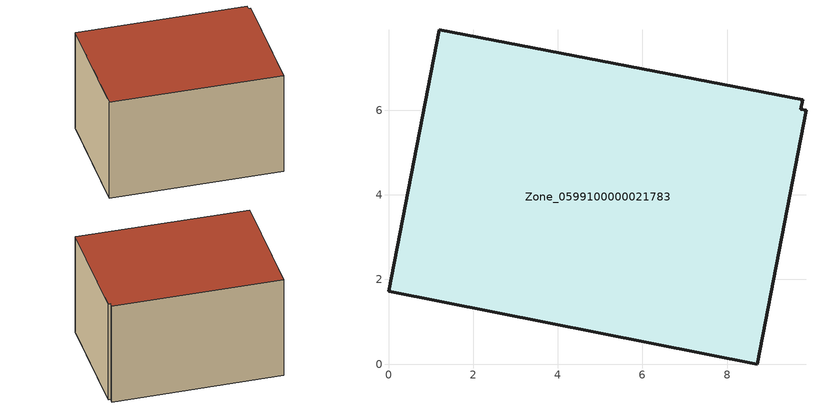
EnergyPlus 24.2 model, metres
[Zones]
Zone_0599100000021783
 floor ground (C_G): 9.79,6.24 9.74,6.02 9.87,6 8.71,0 0,1.72 1.2,7.9 z0
 wall outside (C_F): 9.79,6.24 1.2,7.9 0,1.72 8.71,0 9.87,6 9.74,6.02 9.79,6.24 z0:5.69
 roof outside (C_R): 9.74,6.02 9.79,6.24 1.2,7.9 0,1.72 8.71,0 9.87,6 z5.69
[BUILDING]
Pand.0599100000021783: North Axis=0; Terrain=City; Loads Convergence Tolerance Value=0.04; Temperature Convergence Tolerance Value=0.4; Solar Distribution=FullExterior; Maximum Number of Warmup Days=25; Minimum Number of Warmup Days=1
[Site:Location]
Rotterdam.The.Hague.AP_ZH_NLD Design_Conditions: Latitude=51.96; Longitude=4.45; Time Zone=1; Elevation=-4.5
[SITE:GROUNDTEMPERATURE:BUILDINGSURFACE]
18, 18, 18, 18, 18, 18, 18, 18, 18, 18, 18, 18
[MATERIAL] Thermal Absorptance=0.9; Solar Absorptance=0.7; Visible Absorptance=0.7
Name | Roughness | Thickness | Conductivity | Density | Specific Heat
G.TC.1946-1964 | MediumSmooth | 0.15 | 1 | 540 | 1210
F.TC.1946-1964 | Rough | 0.3 | 0.857143 | 1920 | 840
R.TC.1946-1964 | MediumRough | 0.2 | 0.235294 | 1500 | 1000
[CONSTRUCTION]
C_G: G.TC.1946-1964
C_F: F.TC.1946-1964
C_R: R.TC.1946-1964
[ZONE]
Zone_0599100000021783: Type=1; Multiplier=1; Ceiling Height=Autocalculate; Volume=Autocalculate; Floor Area=autocalculate; Part of Total Floor Area=Yes
[ZONEINFILTRATION:DESIGNFLOWRATE]
Infil_Zone_0599100000021783: Zone or ZoneList or Space or SpaceList=Zone_0599100000021783; Schedule=AlwaysOn; Design Flow Rate Calculation Method=Flow/Area; Flow Rate per Floor Area=0.003; Constant Term Coefficient=1; Temperature Term Coefficient=0; Velocity Term Coefficient=0; Velocity Squared Term Coefficient=0
[HVACTEMPLATE:ZONE:IDEALLOADSAIRSYSTEM]
Zone_0599100000021783: Maximum Heating Supply Air Temperature=50; Minimum Cooling Supply Air Temperature=13; Maximum Heating Supply Air Humidity Ratio=0.0156; Minimum Cooling Supply Air Humidity Ratio=0.0077; Heating Limit=NoLimit; Cooling Limit=NoLimit; Dehumidification Control Type=ConstantSensibleHeatRatio; Cooling Sensible Heat Ratio=0.7; Dehumidification Setpoint=60; Humidification Control Type=None; Humidification Setpoint=30; Outdoor Air Method=None; Outdoor Air Flow Rate per Person=0.00944; Outdoor Air Flow Rate per Zone Floor Area=0; Outdoor Air Flow Rate per Zone=0; Demand Controlled Ventilation Type=None; Outdoor Air Economizer Type=NoEconomizer; Heat Recovery Type=None; Sensible Heat Recovery Effectiveness=0.7; Latent Heat Recovery Effectiveness=0.65
[ZONECONTROL:THERMOSTAT]
ThermostatControl_Zone_0599100000021783: Zone or ZoneList=Zone_0599100000021783; Control Type Schedule=DualSetpointControlType; Control 1=Thermostat_Zone_0599100000021783; Temperature Difference Between Cutout And Setpoint=0
[THERMOSTATSETPOINT:DUALSETPOINT]
Thermostat_Zone_0599100000021783: Heating Setpoint Temperature Schedule=HeatingSetpoint_Zone_0599100000021783; Cooling Setpoint Temperature Schedule=CoolingSetpoint_Zone_0599100000021783
[SCHEDULE:COMPACT]
HeatingSetpoint_Zone_0599100000021783: Through: 12/31, For: AllDays, Until: 24:00, 21
CoolingSetpoint_Zone_0599100000021783: Through: 12/31, For: AllDays, Until: 24:00, 24
DualSetpointControlType: Through: 12/31, For: AllDays, Until: 24:00, 4
AlwaysOn: Through: 12/31, For: AllDays, Until: 24:00, 1
